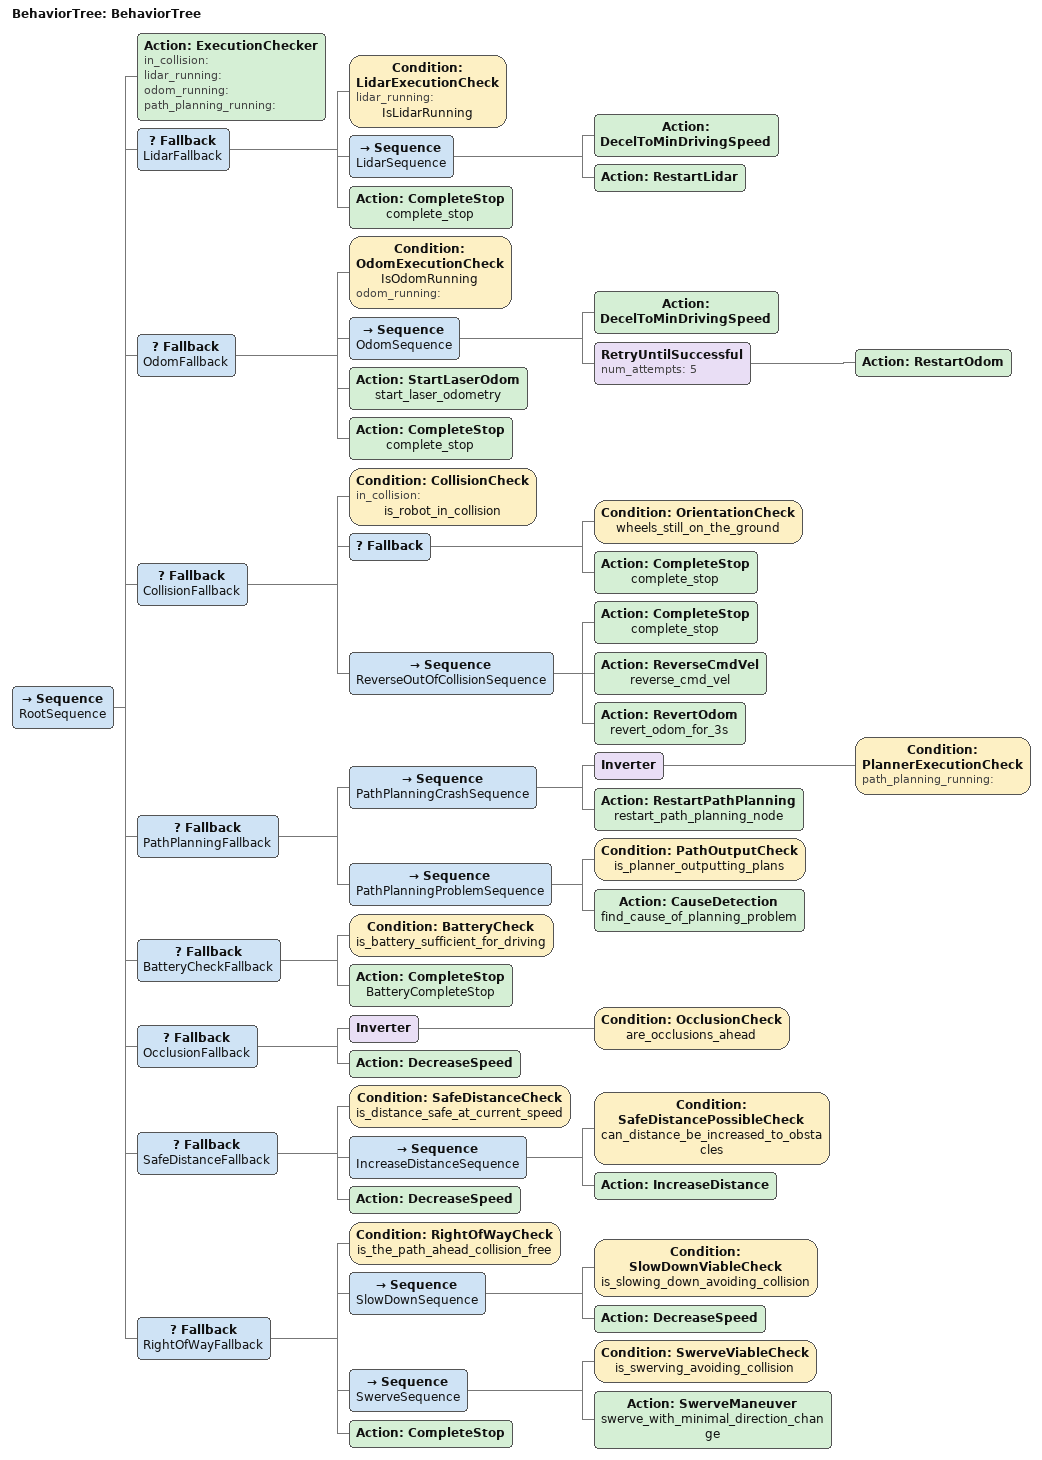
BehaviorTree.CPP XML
<?xml version="1.0"?>
<root main_tree_to_execute="BehaviorTree">
    <BehaviorTree ID="BehaviorTree">
        <Sequence name="RootSequence">
            <Action ID="ExecutionChecker" in_collision="" lidar_running="" odom_running="" path_planning_running=""/>
            <Fallback name="LidarFallback">
                <Condition ID="LidarExecutionCheck" lidar_running="" name="IsLidarRunning"/>
                <Sequence name="LidarSequence">
                    <Action ID="DecelToMinDrivingSpeed"/>
                    <Action ID="RestartLidar"/>
                </Sequence>
                <Action ID="CompleteStop" name="complete_stop"/>
            </Fallback>
            <Fallback name="OdomFallback">
                <Condition ID="OdomExecutionCheck" name="IsOdomRunning" odom_running=""/>
                <Sequence name="OdomSequence">
                    <Action ID="DecelToMinDrivingSpeed"/>
                    <RetryUntilSuccessful num_attempts="5">
                        <Action ID="RestartOdom"/>
                    </RetryUntilSuccessful>
                </Sequence>
                <Action ID="StartLaserOdom" name="start_laser_odometry"/>
                <Action ID="CompleteStop" name="complete_stop"/>
            </Fallback>
            <Fallback name="CollisionFallback">
                <Condition ID="CollisionCheck" in_collision="" name="is_robot_in_collision"/>
                <Fallback>
                    <Condition ID="OrientationCheck" name="wheels_still_on_the_ground"/>
                    <Action ID="CompleteStop" name="complete_stop"/>
                </Fallback>
                <Sequence name="ReverseOutOfCollisionSequence">
                    <Action ID="CompleteStop" name="complete_stop"/>
                    <Action ID="ReverseCmdVel" name="reverse_cmd_vel"/>
                    <Action ID="RevertOdom" name="revert_odom_for_3s"/>
                </Sequence>
            </Fallback>
            <Fallback name="PathPlanningFallback">
                <Sequence name="PathPlanningCrashSequence">
                    <Inverter>
                        <Condition ID="PlannerExecutionCheck" path_planning_running=""/>
                    </Inverter>
                    <Action ID="RestartPathPlanning" name="restart_path_planning_node"/>
                </Sequence>
                <Sequence name="PathPlanningProblemSequence">
                    <Condition ID="PathOutputCheck" name="is_planner_outputting_plans"/>
                    <Action ID="CauseDetection" name="find_cause_of_planning_problem"/>
                </Sequence>
            </Fallback>
            <Fallback name="BatteryCheckFallback">
                <Condition ID="BatteryCheck" name="is_battery_sufficient_for_driving"/>
                <Action ID="CompleteStop" name="BatteryCompleteStop"/>
            </Fallback>
            <Fallback name="OcclusionFallback">
                <Inverter>
                    <Condition ID="OcclusionCheck" name="are_occlusions_ahead"/>
                </Inverter>
                <Action ID="DecreaseSpeed"/>
            </Fallback>
            <Fallback name="SafeDistanceFallback">
                <Condition ID="SafeDistanceCheck" name="is_distance_safe_at_current_speed"/>
                <Sequence name="IncreaseDistanceSequence">
                    <Condition ID="SafeDistancePossibleCheck" name="can_distance_be_increased_to_obstacles"/>
                    <Action ID="IncreaseDistance"/>
                </Sequence>
                <Action ID="DecreaseSpeed"/>
            </Fallback>
            <Fallback name="RightOfWayFallback">
                <Condition ID="RightOfWayCheck" name="is_the_path_ahead_collision_free"/>
                <Sequence name="SlowDownSequence">
                    <Condition ID="SlowDownViableCheck" name="is_slowing_down_avoiding_collision"/>
                    <Action ID="DecreaseSpeed"/>
                </Sequence>
                <Sequence name="SwerveSequence">
                    <Condition ID="SwerveViableCheck" name="is_swerving_avoiding_collision"/>
                    <Action ID="SwerveManeuver" name="swerve_with_minimal_direction_change"/>
                </Sequence>
                <Action ID="CompleteStop"/>
            </Fallback>
        </Sequence>
    </BehaviorTree>
</root>
